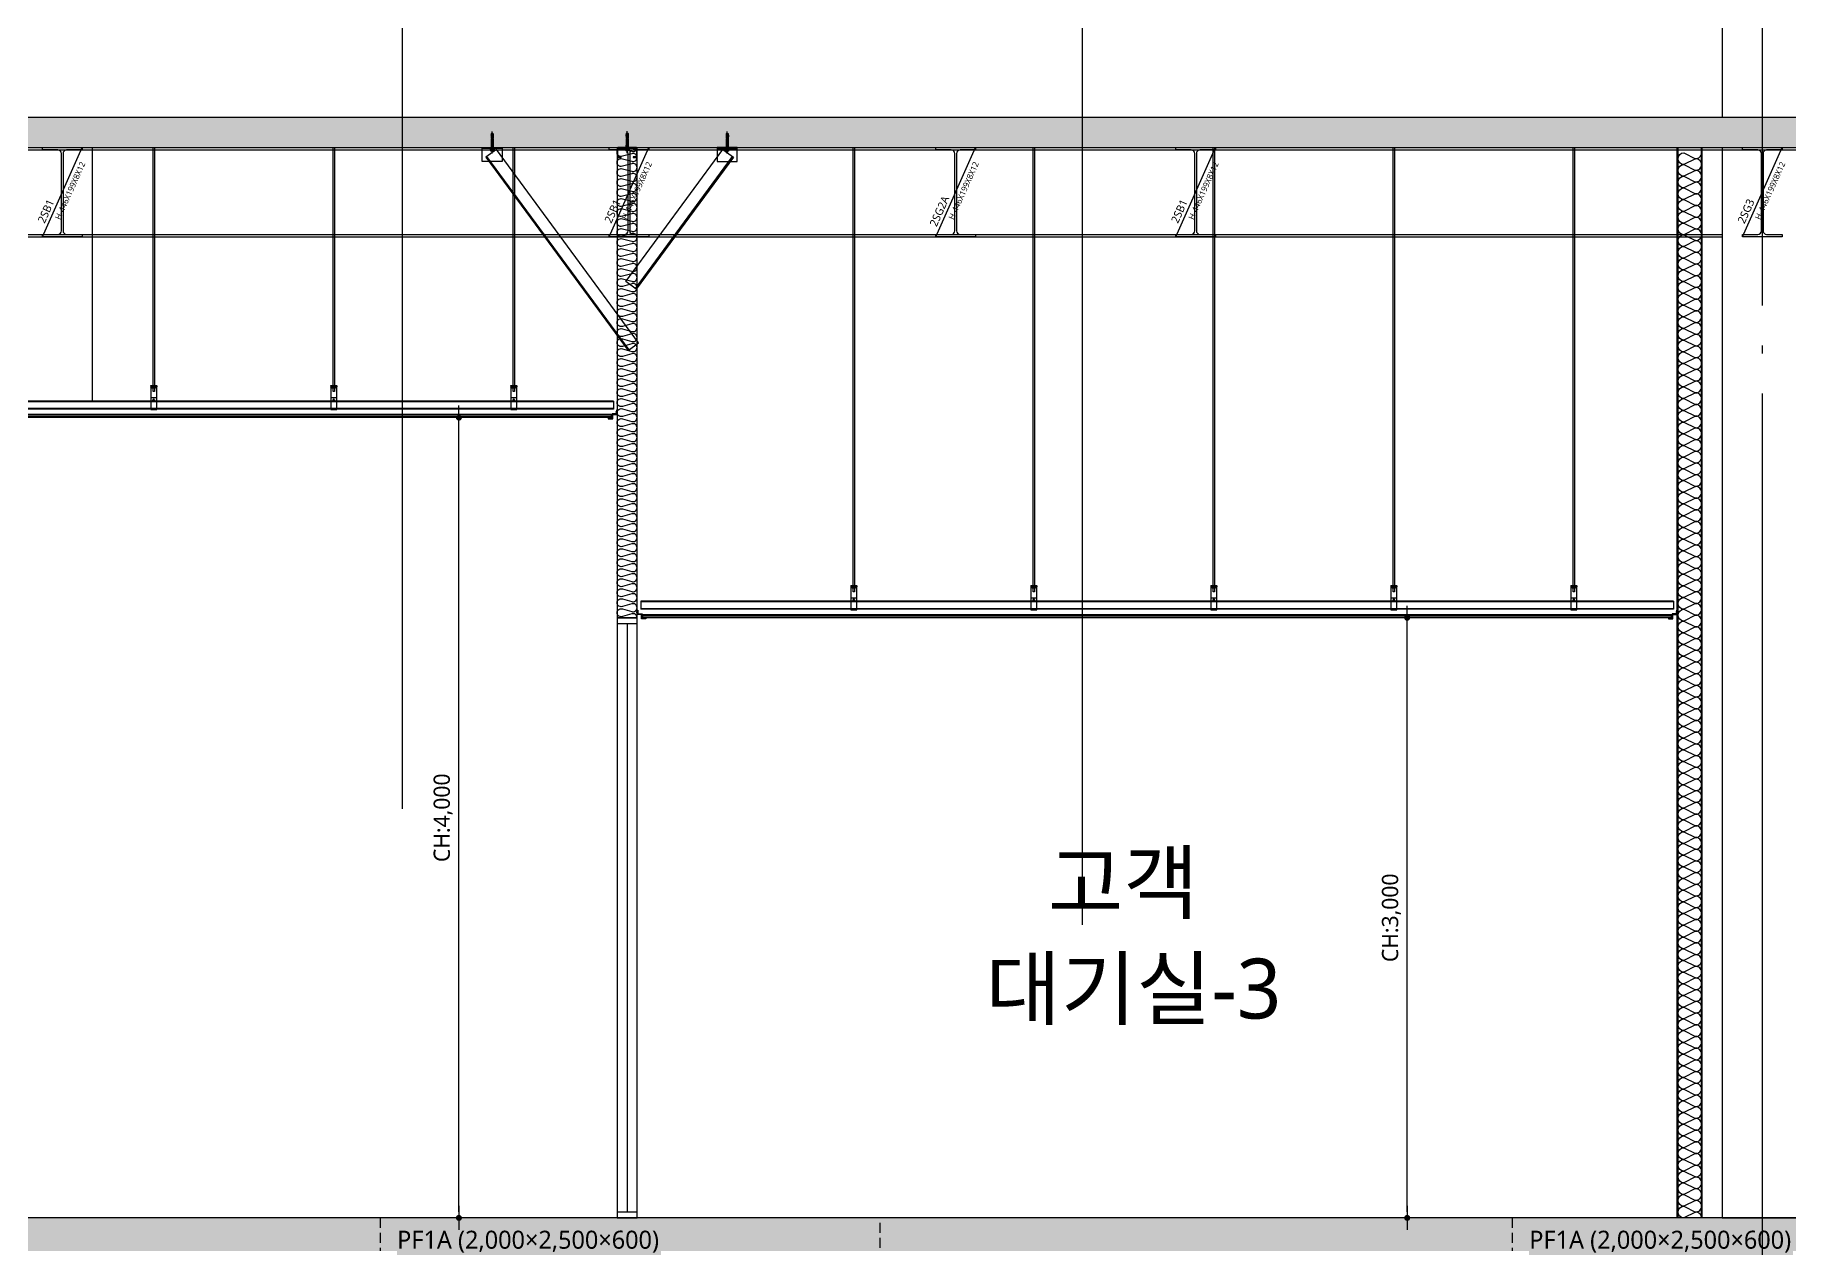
# Model space of a CAD drawing. Header units: millimetres. Extents: x 0 to 672800, y 0 to 118800.
# Drawn here: x 230815 to 239583, y 71865 to 77907 of the extents above; entities that cross this region are included whole.
import ezdxf
from ezdxf.enums import TextEntityAlignment as Align

# ---------------------------------------------------------------- set-up
doc = ezdxf.new("R2010")
doc.units = ezdxf.units.MM
doc.header["$LTSCALE"] = 200
doc.linetypes.add('CEN-GAUN', pattern=[32.2, 30, -1, 0.2, -1])
doc.linetypes.add('HIDDEN', pattern=[0.375, 0.25, -0.125])
doc.layers.get('DEFPOINTS').update_dxf_attribs({"color": 137})
for name, color, linetype in [('0-S-col', 4, 'Continuous'), ('09GIRDER', 2, 'Continuous'), ('0파일', 251, 'HIDDEN'), ('5기초', 5, 'HIDDEN'), ('5기초버림콘크리트', 251, 'HIDDEN'), ('A-CON', 2, 'Continuous'), ('A-DET', 5, 'Continuous'), ('A-FLOR-STUD', 9, 'Continuous'), ('A-MET', 4, 'Continuous'), ('A-wall-유리파티션', 5, 'Continuous'), ('A_ME_B&N', 6, 'Continuous'), ('A_WAL_AS', 4, 'Continuous'), ('CEILING', 6, 'Continuous'), ('CEN', 1, 'CEN-GAUN'), ('ELE-6', 6, 'Continuous'), ('ELE-STL', 252, 'Continuous'), ('HAT-254', 254, 'Continuous'), ('HAT-INS', 252, 'Continuous'), ('Insul', 252, 'Continuous'), ('S-253', 252, 'Continuous'), ('WALL-GLASS', 4, 'Continuous')]:
    doc.layers.add(name, color=color, linetype=linetype)
doc.layers.add('check', color=61, linetype='Continuous', plot=False)
doc.layers.add('TXT-1', color=137, linetype='Continuous', plot=False)
doc.styles.add('$0$스타일1', font='malgun.ttf')
doc.styles.add('스타일1', font='malgun.ttf')
doc.dimstyles.new('CJA', dxfattribs={"dimscale": 300, "dimtxt": 2.7, "dimasz": 1, "dimexe": 2, "dimexo": 3, "dimgap": 1, "dimtad": 1, "dimdec": 0, "dimzin": 1, "dimdsep": 46, "dimlunit": 6, "dimtxsty": '$0$스타일1', "dimblk": 'CJDOT', "dimcen": 0.09, "dimdle": 1, "dimclrd": 256, "dimclre": 256, "dimclrt": 3, "dimadec": 0, "dimazin": 0, "dimtfac": 1, "dimtdec": 0, "dimtix": 1, "dimtmove": 2, "dimatfit": 3, "dimldrblk": 'CJDOT', "dimfxl": 1, "dimtolj": 1, "dimtzin": 1, "dimarcsym": 0})

# ---------------------------------------------------------------- blocks, each defined once
blk = doc.blocks.new('*U323')
at = {"layer": 'HAT-INS'}
for points in [[(0, 0, 0.414214), (0.25, 0.25), (0, 0.75, -1), (0.5, 0.75), (0.25, 0.25, 0.414214), (0.5, 0)], [(0.5, 0, 0.414214), (0.75, 0.25), (0.5, 0.75, -1), (1, 0.75), (0.75, 0.25, 0.414214), (1, 0)], [(1, 0, 0.414214), (1.25, 0.25), (1, 0.75, -1), (1.5, 0.75), (1.25, 0.25, 0.414214), (1.5, 0)], [(1.5, 0, 0.414214), (1.75, 0.25), (1.5, 0.75, -1), (2, 0.75), (1.75, 0.25, 0.414214), (2, 0)], [(2, 0, 0.414214), (2.25, 0.25), (2, 0.75, -1), (2.5, 0.75), (2.25, 0.25, 0.414214), (2.5, 0)], [(2.5, 0, 0.414214), (2.75, 0.25), (2.5, 0.75, -1), (3, 0.75), (2.75, 0.25, 0.414214), (3, 0)], [(3, 0, 0.414214), (3.25, 0.25), (3, 0.75, -1), (3.5, 0.75), (3.25, 0.25, 0.414214), (3.5, 0)], [(3.5, 0, 0.414214), (3.75, 0.25), (3.5, 0.75, -1), (4, 0.75), (3.75, 0.25, 0.414214), (4, 0)], [(4, 0, 0.414214), (4.25, 0.25), (4, 0.75, -1), (4.5, 0.75), (4.25, 0.25, 0.414214), (4.5, 0)], [(4.5, 0, 0.414214), (4.75, 0.25), (4.5, 0.75, -1), (5, 0.75), (4.75, 0.25, 0.414214), (5, 0)], [(5, 0, 0.414214), (5.25, 0.25), (5, 0.75, -1), (5.5, 0.75), (5.25, 0.25, 0.414214), (5.5, 0)], [(5.5, 0, 0.414214), (5.75, 0.25), (5.5, 0.75, -1), (6, 0.75), (5.75, 0.25, 0.414214), (6, 0)], [(6, 0, 0.414214), (6.25, 0.25), (6, 0.75, -1), (6.5, 0.75), (6.25, 0.25, 0.414214), (6.5, 0)], [(6.5, 0, 0.414214), (6.75, 0.25), (6.5, 0.75, -1), (7, 0.75), (6.75, 0.25, 0.414214), (7, 0)], [(7, 0, 0.414214), (7.25, 0.25), (7, 0.75, -1), (7.5, 0.75), (7.25, 0.25, 0.414214), (7.5, 0)], [(7.5, 0, 0.414214), (7.75, 0.25), (7.5, 0.75, -1), (8, 0.75), (7.75, 0.25, 0.414214), (8, 0)], [(8, 0, 0.414214), (8.25, 0.25), (8, 0.75, -1), (8.5, 0.75), (8.25, 0.25, 0.414214), (8.5, 0)], [(8.5, 0, 0.414214), (8.75, 0.25), (8.5, 0.75, -1), (9, 0.75), (8.75, 0.25, 0.414214), (9, 0)], [(9, 0, 0.414214), (9.25, 0.25), (9, 0.75, -1), (9.5, 0.75), (9.25, 0.25, 0.414214), (9.5, 0)], [(9.5, 0, 0.414214), (9.75, 0.25), (9.5, 0.75, -1), (10, 0.75), (9.75, 0.25, 0.414214), (10, 0)], [(10, 0, 0.414214), (10.25, 0.25), (10, 0.75, -1), (10.5, 0.75), (10.25, 0.25, 0.414214), (10.5, 0)], [(10.5, 0, 0.414214), (10.75, 0.25), (10.5, 0.75, -1), (11, 0.75), (10.75, 0.25, 0.414214), (11, 0)], [(11, 0, 0.414214), (11.25, 0.25), (11, 0.75, -1), (11.5, 0.75), (11.25, 0.25, 0.414214), (11.5, 0)], [(11.5, 0, 0.414214), (11.75, 0.25), (11.5, 0.75, -1), (12, 0.75), (11.75, 0.25, 0.414214), (12, 0)], [(12, 0, 0.414214), (12.25, 0.25), (12, 0.75, -1), (12.5, 0.75), (12.25, 0.25, 0.414214), (12.5, 0)], [(12.5, 0, 0.414214), (12.75, 0.25), (12.5, 0.75, -1), (13, 0.75), (12.75, 0.25, 0.414214), (13, 0)], [(13, 0, 0.414214), (13.25, 0.25), (13, 0.75, -1), (13.5, 0.75), (13.25, 0.25, 0.414214), (13.5, 0)], [(13.5, 0, 0.414214), (13.75, 0.25), (13.5, 0.75, -1), (14, 0.75), (13.75, 0.25, 0.414214), (14, 0)], [(14, 0, 0.414214), (14.25, 0.25), (14, 0.75, -1), (14.5, 0.75), (14.25, 0.25, 0.414214), (14.5, 0)], [(14.5, 0, 0.414214), (14.75, 0.25), (14.5, 0.75, -1), (15, 0.75), (14.75, 0.25, 0.414214), (15, 0)], [(15, 0, 0.414214), (15.25, 0.25), (15, 0.75, -1), (15.5, 0.75), (15.25, 0.25, 0.414214), (15.5, 0)], [(15.5, 0, 0.414214), (15.75, 0.25), (15.5, 0.75, -1), (16, 0.75), (15.75, 0.25, 0.414214), (16, 0)], [(16, 0, 0.414214), (16.25, 0.25), (16, 0.75, -1), (16.5, 0.75), (16.25, 0.25, 0.414214), (16.5, 0)], [(16.5, 0, 0.414214), (16.75, 0.25), (16.5, 0.75, -1), (17, 0.75), (16.75, 0.25, 0.414214), (17, 0)], [(17, 0, 0.414214), (17.25, 0.25), (17, 0.75, -1), (17.5, 0.75), (17.25, 0.25, 0.414214), (17.5, 0)], [(17.5, 0, 0.414214), (17.75, 0.25), (17.5, 0.75, -1), (18, 0.75), (17.75, 0.25, 0.414214), (18, 0)], [(18, 0, 0.414214), (18.25, 0.25), (18, 0.75, -1), (18.5, 0.75), (18.25, 0.25, 0.414214), (18.5, 0)], [(18.5, 0, 0.414214), (18.75, 0.25), (18.5, 0.75, -1), (19, 0.75), (18.75, 0.25, 0.414214), (19, 0)], [(19, 0, 0.414214), (19.25, 0.25), (19, 0.75, -1), (19.5, 0.75), (19.25, 0.25, 0.414214), (19.5, 0)], [(19.5, 0, 0.414214), (19.75, 0.25), (19.5, 0.75, -1), (20, 0.75), (19.75, 0.25, 0.414214), (20, 0)], [(20, 0, 0.414214), (20.25, 0.25), (20, 0.75, -1), (20.5, 0.75), (20.25, 0.25, 0.414214), (20.5, 0)], [(20.5, 0, 0.414214), (20.75, 0.25), (20.5, 0.75, -1), (21, 0.75), (20.75, 0.25, 0.414214), (21, 0)], [(21, 0, 0.414214), (21.25, 0.25), (21, 0.75, -1), (21.5, 0.75), (21.25, 0.25, 0.414214), (21.5, 0)], [(21.5, 0, 0.414214), (21.75, 0.25), (21.5, 0.75, -1), (22, 0.75), (21.75, 0.25, 0.414214), (22, 0)], [(22, 0, 0.414214), (22.25, 0.25), (22, 0.75, -1), (22.5, 0.75), (22.25, 0.25, 0.414214), (22.5, 0)], [(22.5, 0, 0.414214), (22.75, 0.25), (22.5, 0.75, -1), (23, 0.75), (22.75, 0.25, 0.414214), (23, 0)], [(23, 0, 0.414214), (23.25, 0.25), (23, 0.75, -1), (23.5, 0.75), (23.25, 0.25, 0.414214), (23.5, 0)], [(23.5, 0, 0.414214), (23.75, 0.25), (23.5, 0.75, -1), (24, 0.75), (23.75, 0.25, 0.414214), (24, 0)], [(24, 0, 0.414214), (24.25, 0.25), (24, 0.75, -1), (24.5, 0.75), (24.25, 0.25, 0.414214), (24.5, 0)], [(24.5, 0, 0.414214), (24.75, 0.25), (24.5, 0.75, -1), (25, 0.75), (24.75, 0.25, 0.414214), (25, 0)], [(25, 0, 0.414214), (25.25, 0.25), (25, 0.75, -1), (25.5, 0.75), (25.25, 0.25, 0.414214), (25.5, 0)], [(25.5, 0, 0.414214), (25.75, 0.25), (25.5, 0.75, -1), (26, 0.75), (25.75, 0.25, 0.414214), (26, 0)], [(26, 0, 0.414214), (26.25, 0.25), (26, 0.75, -1), (26.5, 0.75), (26.25, 0.25, 0.414214), (26.5, 0)], [(26.5, 0, 0.414214), (26.75, 0.25), (26.5, 0.75, -1), (27, 0.75), (26.75, 0.25, 0.414214), (27, 0)], [(27, 0, 0.414214), (27.25, 0.25), (27, 0.75, -1), (27.5, 0.75), (27.25, 0.25, 0.414214), (27.5, 0)], [(27.5, 0, 0.414214), (27.75, 0.25), (27.5, 0.75, -1), (28, 0.75), (27.75, 0.25, 0.414214), (28, 0)], [(28, 0, 0.414214), (28.25, 0.25), (28, 0.75, -1), (28.5, 0.75), (28.25, 0.25, 0.414214), (28.5, 0)], [(28.5, 0, 0.414214), (28.75, 0.25), (28.5, 0.75, -1), (29, 0.75), (28.75, 0.25, 0.414214), (29, 0)], [(29, 0, 0.414214), (29.25, 0.25), (29, 0.75, -1), (29.5, 0.75), (29.25, 0.25, 0.414214), (29.5, 0)], [(29.5, 0, 0.414214), (29.75, 0.25), (29.5, 0.75, -1), (30, 0.75), (29.75, 0.25, 0.414214), (30, 0)], [(30, 0, 0.414214), (30.25, 0.25), (30, 0.75, -1), (30.5, 0.75), (30.25, 0.25, 0.414214), (30.5, 0)], [(30.5, 0, 0.414214), (30.75, 0.25), (30.5, 0.75, -1), (31, 0.75), (30.75, 0.25, 0.414214), (31, 0)], [(31, 0, 0.414214), (31.25, 0.25), (31, 0.75, -1), (31.5, 0.75), (31.25, 0.25, 0.414214), (31.5, 0)], [(31.5, 0, 0.414214), (31.75, 0.25), (31.5, 0.75, -1), (32, 0.75), (31.75, 0.25, 0.414214), (32, 0)], [(32, 0, 0.414214), (32.25, 0.25), (32, 0.75, -1), (32.5, 0.75), (32.25, 0.25, 0.414214), (32.5, 0)], [(32.5, 0, 0.414214), (32.75, 0.25), (32.5, 0.75, -1), (33, 0.75), (32.75, 0.25, 0.414214), (33, 0)], [(33, 0, 0.414214), (33.25, 0.25), (33, 0.75, -1), (33.5, 0.75), (33.25, 0.25, 0.414214), (33.5, 0)], [(33.5, 0, 0.414214), (33.75, 0.25), (33.5, 0.75, -1), (34, 0.75), (33.75, 0.25, 0.414214), (34, 0)], [(34, 0, 0.414214), (34.25, 0.25), (34, 0.75, -1), (34.5, 0.75), (34.25, 0.25, 0.414214), (34.5, 0)], [(34.5, 0, 0.414214), (34.75, 0.25), (34.5, 0.75, -1), (35, 0.75), (34.75, 0.25, 0.414214), (35, 0)], [(35, 0, 0.414214), (35.25, 0.25), (35, 0.75, -1), (35.5, 0.75), (35.25, 0.25, 0.414214), (35.5, 0)], [(35.5, 0, 0.414214), (35.75, 0.25), (35.5, 0.75, -1), (36, 0.75), (35.75, 0.25, 0.414214), (36, 0)], [(36, 0, 0.414214), (36.25, 0.25), (36, 0.75, -1), (36.5, 0.75), (36.25, 0.25, 0.414214), (36.5, 0)], [(36.5, 0, 0.414214), (36.75, 0.25), (36.5, 0.75, -1), (37, 0.75), (36.75, 0.25, 0.414214), (37, 0)], [(37, 0, 0.414214), (37.25, 0.25), (37, 0.75, -1), (37.5, 0.75), (37.25, 0.25, 0.414214), (37.5, 0)], [(37.5, 0, 0.414214), (37.75, 0.25), (37.5, 0.75, -1), (38, 0.75), (37.75, 0.25, 0.414214), (38, 0)], [(38, 0, 0.414214), (38.25, 0.25), (38, 0.75, -1), (38.5, 0.75), (38.25, 0.25, 0.414214), (38.5, 0)], [(38.5, 0, 0.414214), (38.75, 0.25), (38.5, 0.75, -1), (39, 0.75), (38.75, 0.25, 0.414214), (39, 0)], [(39, 0, 0.414214), (39.25, 0.25), (39, 0.75, -1), (39.5, 0.75), (39.25, 0.25, 0.414214), (39.5, 0)], [(39.5, 0, 0.414214), (39.75, 0.25), (39.5, 0.75, -1), (40, 0.75), (39.75, 0.25, 0.414214), (40, 0)], [(40, 0, 0.414214), (40.25, 0.25), (40, 0.75, -1), (40.5, 0.75), (40.25, 0.25, 0.414214), (40.5, 0)], [(40.5, 0, 0.414214), (40.75, 0.25), (40.5, 0.75, -1), (41, 0.75), (40.75, 0.25, 0.414214), (41, 0)], [(41, 0, 0.414214), (41.25, 0.25), (41, 0.75, -1), (41.5, 0.75), (41.25, 0.25, 0.414214), (41.5, 0)], [(41.5, 0, 0.414214), (41.75, 0.25), (41.5, 0.75, -1), (42, 0.75), (41.75, 0.25, 0.414214), (42, 0)], [(42, 0, 0.414214), (42.25, 0.25), (42, 0.75, -1), (42.5, 0.75), (42.25, 0.25, 0.414214), (42.5, 0)], [(42.5, 0, 0.414214), (42.75, 0.25), (42.5, 0.75, -1), (43, 0.75), (42.75, 0.25, 0.414214), (43, 0)], [(43, 0, 0.414214), (43.25, 0.25), (43, 0.75, -1), (43.5, 0.75), (43.25, 0.25, 0.414214), (43.5, 0)], [(43.5, 0, 0.414214), (43.75, 0.25), (43.5, 0.75, -1), (44, 0.75), (43.75, 0.25, 0.414214), (44, 0)], [(44, 0, 0.414214), (44.25, 0.25), (44, 0.75, -1), (44.5, 0.75), (44.25, 0.25, 0.414214), (44.5, 0)], [(44.5, 0, 0.414214), (44.75, 0.25), (44.5, 0.75, -1), (45, 0.75), (44.75, 0.25, 0.414214), (45, 0)], [(45, 0, 0.414214), (45.25, 0.25), (45, 0.75, -1), (45.5, 0.75), (45.25, 0.25, 0.414214), (45.5, 0)]]:
    blk.add_lwpolyline(points, format="xyb", dxfattribs=at)
blk = doc.blocks.new('*U249')
at = {"color": 1}
for p, q in [((303.7, 11), (315.5, 11)), ((336.1, -1), (10280.1, -1)), ((336.1, -16), (336.1, -1)), ((336.1, -8), (10280.1, -8)), ((336.1, -16), (10280.1, -16))]:
    blk.add_line(p, q, dxfattribs=at)
at = {"color": 8}
for p, q in [((326.1, 66), (326.1, 26)), ((326.1, 66), (10290.1, 66)), ((326.1, 63), (10290.1, 63)), ((326.1, 29), (10290.1, 29)), ((326.1, 26), (10290.1, 26)), ((839.9, 84), (809.9, 84)), ((831.8, 72), (818, 72)), ((824.9, 78.2), (824.9, 65.8)), ((1739.9, 84), (1709.9, 84)), ((1731.8, 72), (1718, 72)), ((1724.9, 78.2), (1724.9, 65.8)), ((2639.9, 84), (2609.9, 84)), ((2631.8, 72), (2618, 72)), ((2624.9, 78.2), (2624.9, 65.8))]:
    blk.add_line(p, q, dxfattribs=at)
for points in [[(821.5, 1334), (821.5, 113.9), (828.2, 113.9), (828.2, 1334)], [(1721.5, 1334), (1721.5, 113.9), (1728.2, 113.9), (1728.2, 1334)], [(2621.5, 1334), (2621.5, 113.9), (2628.2, 113.9), (2628.2, 1334)], [(839.9, 143), (838.6, 145), (811.2, 145), (809.9, 143), (809.9, 138), (811.2, 136), (838.6, 136), (839.9, 138), (809.9, 138)], [(816.1, 136), (816.1, 131), (833.7, 131), (833.7, 136)], [(1739.9, 143), (1738.6, 145), (1711.2, 145), (1709.9, 143), (1709.9, 138), (1711.2, 136), (1738.6, 136), (1739.9, 138), (1709.9, 138)], [(1716.1, 136), (1716.1, 131), (1733.7, 131), (1733.7, 136)], [(2639.9, 143), (2638.6, 145), (2611.2, 145), (2609.9, 143), (2609.9, 138), (2611.2, 136), (2638.6, 136), (2639.9, 138), (2609.9, 138)], [(2616.1, 136), (2616.1, 131), (2633.7, 131), (2633.7, 136)]]:
    blk.add_lwpolyline(points, dxfattribs=at)
for points in [[(809.9, 143), (839.9, 143), (839.9, 24), (809.9, 24)], [(1709.9, 143), (1739.9, 143), (1739.9, 24), (1709.9, 24)], [(2609.9, 143), (2639.9, 143), (2639.9, 24), (2609.9, 24)]]:
    blk.add_lwpolyline(points, close=True, dxfattribs=at)
at = {"color": 6}
blk.add_lwpolyline([(333.1, -19), (352.1, -19), (352.1, -22), (330.1, -22), (330.1, 0), (308.1, 0), (308.1, 22), (311.1, 22), (311.1, 3), (333.1, 3)], close=True, dxfattribs=at)
at = {"color": 8}
for centre, radius in [((824.9, 72), 4.25), ((824.9, 72), 3.25), ((1724.9, 72), 4.25), ((1724.9, 72), 3.25), ((2624.9, 72), 4.25), ((2624.9, 72), 3.25)]:
    blk.add_circle(centre, radius, dxfattribs=at)
blk = doc.blocks.new('CJDOT')
blk.add_line((-2, 0), (2, 0))
at = {"const_width": 0.5}
blk.add_lwpolyline([(-0.25, 0, 1), (0.25, 0, 1)], format="xyb", close=True, dxfattribs=at)
blk = doc.blocks.new('*D236')
at = {"layer": 'check', "lineweight": -2, "transparency": 16777216}
for p, q in [((238092.2, 74994.9), (237615, 74994.9)), ((237675, 72024.9), (237675, 74964.9)), ((238084.7, 71994.9), (237615, 71994.9))]:
    blk.add_line(p, q, dxfattribs=at)
at = {"layer": 'DEFPOINTS', "color": 0, "transparency": 16777216}
for p in [(237675, 74994.9), (238182.2, 74994.9), (238174.7, 71994.9)]:
    blk.add_point(p, dxfattribs=at)
at = {"layer": 'check', "lineweight": -2, "transparency": 16777216, "xscale": 30, "yscale": 30, "zscale": 30}
for p, rotation in [((237675, 74994.9), 90), ((237675, 71994.9), 270)]:
    blk.add_blockref('CJDOT', p, dxfattribs=dict(at, rotation=rotation))
at = {"layer": 'check', "transparency": 16777216, "insert": (237596.4, 73494.9), "char_height": 81, "attachment_point": 5, "rotation": 90, "style": '$0$스타일1'}
blk.add_mtext('\\A1;CH:3,000', dxfattribs=at)
blk = doc.blocks.new('*U342')
at = {"layer": 'A-wall-유리파티션'}
for p, q in [((107599.9, 48802.7), (107499.9, 48802.7)), ((107499.9, 45862.7), (107599.9, 45862.7))]:
    blk.add_line(p, q, dxfattribs=at)
blk.add_lwpolyline([(107599.9, 48832.7), (107499.9, 48832.7), (107499.9, 45832.7), (107599.9, 45832.7), (107599.9, 48832.7)], dxfattribs=at)
at = {"layer": 'WALL-GLASS'}
blk.add_line((107549.9, 45862.7), (107549.9, 48802.7), dxfattribs=at)
blk = doc.blocks.new('*U336')
at = {"color": 1}
for p, q in [((303.7, 11), (315.5, 11)), ((5512.5, 11), (5500.7, 11)), ((336.1, -1), (5480.1, -1)), ((336.1, -16), (336.1, -1)), ((336.1, -8), (5480.1, -8)), ((336.1, -16), (5480.1, -16)), ((5480.1, -16), (5480.1, -1))]:
    blk.add_line(p, q, dxfattribs=at)
at = {"color": 8}
for p, q in [((326.1, 66), (326.1, 26)), ((326.1, 66), (5490.1, 66)), ((326.1, 63), (5490.1, 63)), ((326.1, 29), (5490.1, 29)), ((326.1, 26), (5490.1, 26)), ((839.9, 84), (809.9, 84)), ((831.8, 72), (818, 72)), ((824.9, 78.2), (824.9, 65.8)), ((1739.9, 84), (1709.9, 84)), ((1731.8, 72), (1718, 72)), ((1724.9, 78.2), (1724.9, 65.8)), ((2639.9, 84), (2609.9, 84)), ((2631.8, 72), (2618, 72)), ((2624.9, 78.2), (2624.9, 65.8)), ((3539.9, 84), (3509.9, 84)), ((3531.8, 72), (3518, 72)), ((3524.9, 78.2), (3524.9, 65.8)), ((4439.9, 84), (4409.9, 84)), ((4431.8, 72), (4418, 72)), ((4424.9, 78.2), (4424.9, 65.8)), ((5490.1, 66), (5490.1, 26))]:
    blk.add_line(p, q, dxfattribs=at)
for points in [[(821.5, 2334), (821.5, 113.9), (828.2, 113.9), (828.2, 2334)], [(1721.5, 2334), (1721.5, 113.9), (1728.2, 113.9), (1728.2, 2334)], [(2621.5, 2334), (2621.5, 113.9), (2628.2, 113.9), (2628.2, 2334)], [(3521.5, 2334), (3521.5, 113.9), (3528.2, 113.9), (3528.2, 2334)], [(4421.5, 2334), (4421.5, 113.9), (4428.2, 113.9), (4428.2, 2334)], [(839.9, 143), (838.6, 145), (811.2, 145), (809.9, 143), (809.9, 138), (811.2, 136), (838.6, 136), (839.9, 138), (809.9, 138)], [(816.1, 136), (816.1, 131), (833.7, 131), (833.7, 136)], [(1739.9, 143), (1738.6, 145), (1711.2, 145), (1709.9, 143), (1709.9, 138), (1711.2, 136), (1738.6, 136), (1739.9, 138), (1709.9, 138)], [(1716.1, 136), (1716.1, 131), (1733.7, 131), (1733.7, 136)], [(2639.9, 143), (2638.6, 145), (2611.2, 145), (2609.9, 143), (2609.9, 138), (2611.2, 136), (2638.6, 136), (2639.9, 138), (2609.9, 138)], [(2616.1, 136), (2616.1, 131), (2633.7, 131), (2633.7, 136)], [(3539.9, 143), (3538.6, 145), (3511.2, 145), (3509.9, 143), (3509.9, 138), (3511.2, 136), (3538.6, 136), (3539.9, 138), (3509.9, 138)], [(3516.1, 136), (3516.1, 131), (3533.7, 131), (3533.7, 136)], [(4439.9, 143), (4438.6, 145), (4411.2, 145), (4409.9, 143), (4409.9, 138), (4411.2, 136), (4438.6, 136), (4439.9, 138), (4409.9, 138)], [(4416.1, 136), (4416.1, 131), (4433.7, 131), (4433.7, 136)]]:
    blk.add_lwpolyline(points, dxfattribs=at)
for points in [[(809.9, 143), (839.9, 143), (839.9, 24), (809.9, 24)], [(1709.9, 143), (1739.9, 143), (1739.9, 24), (1709.9, 24)], [(2609.9, 143), (2639.9, 143), (2639.9, 24), (2609.9, 24)], [(3509.9, 143), (3539.9, 143), (3539.9, 24), (3509.9, 24)], [(4409.9, 143), (4439.9, 143), (4439.9, 24), (4409.9, 24)]]:
    blk.add_lwpolyline(points, close=True, dxfattribs=at)
at = {"color": 6}
for points in [[(333.1, -19), (352.1, -19), (352.1, -22), (330.1, -22), (330.1, 0), (308.1, 0), (308.1, 22), (311.1, 22), (311.1, 3), (333.1, 3)], [(5483.1, -19), (5464.1, -19), (5464.1, -22), (5486.1, -22), (5486.1, 0), (5508.1, 0), (5508.1, 22), (5505.1, 22), (5505.1, 3), (5483.1, 3)]]:
    blk.add_lwpolyline(points, close=True, dxfattribs=at)
at = {"color": 8}
for centre, radius in [((824.9, 72), 4.25), ((824.9, 72), 3.25), ((1724.9, 72), 4.25), ((1724.9, 72), 3.25), ((2624.9, 72), 4.25), ((2624.9, 72), 3.25), ((3524.9, 72), 4.25), ((3524.9, 72), 3.25), ((4424.9, 72), 4.25), ((4424.9, 72), 3.25)]:
    blk.add_circle(centre, radius, dxfattribs=at)
blk = doc.blocks.new('*D337')
at = {"layer": 'check', "lineweight": -2, "transparency": 16777216}
for p, q in [((232978.8, 75994.9), (232874.1, 75994.9)), ((232934.1, 72024.9), (232934.1, 75964.9)), ((232968.8, 71994.9), (232874.1, 71994.9))]:
    blk.add_line(p, q, dxfattribs=at)
at = {"layer": 'DEFPOINTS', "color": 0, "transparency": 16777216}
for p in [(232934.1, 75994.9), (233068.8, 75994.9), (233058.8, 71994.9)]:
    blk.add_point(p, dxfattribs=at)
at = {"layer": 'check', "lineweight": -2, "transparency": 16777216, "xscale": 30, "yscale": 30, "zscale": 30}
for p, rotation in [((232934.1, 75994.9), 90), ((232934.1, 71994.9), 270)]:
    blk.add_blockref('CJDOT', p, dxfattribs=dict(at, rotation=rotation))
at = {"layer": 'check', "transparency": 16777216, "insert": (232855.5, 73994.9), "char_height": 81, "attachment_point": 5, "rotation": 90, "style": '$0$스타일1'}
blk.add_mtext('\\A1;CH:4,000', dxfattribs=at)
blk = doc.blocks.new('M10 ANCHOR')
at = {"layer": 'A_ME_B&N', "color": 8}
for p, q in [((-2.1, 22.6), (107.2, 22.6)), ((7.1, 25.8), (7.6, 26.3)), ((7.1, 25.8), (7.1, 19.4)), ((7.6, 18.9), (7.1, 19.4)), ((7.6, 18.9), (7.6, 26.3)), ((7.6, 26.3), (9.7, 26.3)), ((7.6, 18.9), (9.7, 18.9)), ((11.1, 27.6), (9.7, 26.2)), ((9.7, 26.2), (9.7, 18.9)), ((11.1, 17.6), (9.7, 18.9)), ((10.2, 26.6), (12.1, 26.6)), ((10.2, 18.5), (12.1, 18.5)), ((11.1, 27.6), (11.1, 17.6)), ((12.1, 27.6), (11.1, 27.6)), ((12.1, 17.6), (11.1, 17.6)), ((12.1, 31.1), (12.9, 32.4)), ((12.1, 14.1), (12.1, 31.1)), ((12.1, 14.1), (12.9, 12.7)), ((19.4, 32.4), (12.9, 32.4)), ((19.4, 27.5), (12.9, 27.5)), ((19.4, 17.6), (12.9, 17.6)), ((19.4, 12.7), (12.9, 12.7)), ((20.1, 31.1), (19.4, 32.4)), ((20.1, 14.1), (19.4, 12.7)), ((20.1, 12.1), (20.1, 33.1)), ((22.1, 33.1), (20.1, 33.1)), ((22.1, 12.1), (20.1, 12.1)), ((22.1, 12.1), (22.1, 33.1)), ((70.9, 27.6), (22.1, 27.6)), ((22.1, 26.6), (37.1, 26.6)), ((22.1, 18.5), (37.1, 18.5)), ((70.9, 17.6), (22.1, 17.6)), ((37.1, 27.6), (37.1, 17.6)), ((39.1, 27.6), (39.1, 17.6)), ((39.1, 17.6), (39.1, 17.6)), ((70.9, 27.6), (70.9, 17.6)), ((70.9, 18.6), (70.9, 26.5)), ((73.7, 26.2), (71.3, 26.2)), ((73.7, 19), (71.3, 19)), ((85.8, 28.2), (73.7, 27.5)), ((73.7, 21.3), (73.7, 27.5)), ((75.4, 21.4), (73.7, 21.3)), ((75.4, 20.1), (73.7, 20.2)), ((73.7, 20.2), (73.7, 17.5)), ((82.7, 17.1), (73.7, 17.5)), ((85.3, 25.8), (82.6, 25.7)), ((82.8, 17), (82.9, 16.7)), ((86.7, 19.6), (82.9, 19.8)), ((84.8, 16.9), (82.9, 16.7)), ((86.9, 21.9), (83.1, 21.7)), ((83.9, 18), (83.8, 16.3)), ((84, 24.3), (83.9, 27)), ((87.8, 16.9), (84.9, 17)), ((87.9, 17.6), (87.8, 16.9)), ((87.8, 16.9), (87.9, 16.3)), ((87.9, 17.6), (87.9, 16.3)), ((88.8, 16.8), (87.9, 16.3)), ((88.1, 23.7), (88, 27)), ((90.9, 16.7), (88.8, 16.8)), ((90.1, 27.4), (91.2, 27.6)), ((90.9, 17.6), (91.2, 17.6)), ((91, 17.5), (90.9, 16.7)), ((91.2, 27.6), (91.2, 17.6)), ((95.6, 27.6), (91.2, 27.6)), ((95.6, 17.6), (91.2, 17.6)), ((95.6, 17.6), (95.6, 27.6)), ((97.1, 26.1), (95.6, 27.6)), ((95.6, 17.6), (97.1, 19.1)), ((97.1, 19.1), (97.1, 26.1))]:
    blk.add_line(p, q, dxfattribs=at)
blk.add_lwpolyline([(83, 25.7), (83.8, 24.9), (84.7, 25.3), (84.8, 26), (84.2, 26.5), (83.4, 26.4)], close=True, dxfattribs=at)
for points in [[(91, 17.5), (90.2, 18.4), (89, 18.9), (87.8, 19.3), (86.7, 19.6)], [(91.1, 25.2), (90.8, 23.8), (90, 22.9), (88.6, 22.4), (87.7, 22.1), (86.9, 21.9)], [(88.9, 27.9), (89.8, 27.6), (90.5, 27), (91, 26.1), (91.1, 25.2)]]:
    blk.add_lwpolyline(points, dxfattribs=at)
for centre, radius, start, end in [((16.5, 29.9), 4.34, 145.56154, 214.43847), ((28.3, 22.6), 16.2, 162.38304, 197.61697), ((16.5, 15.2), 4.34, 145.56154, 214.43847), ((15.8, 29.9), 4.34, 325.56154, 34.43847), ((3.9, 22.6), 16.2, 342.38303, 17.61698), ((15.8, 15.2), 4.34, 325.56154, 34.43847), ((71.3, 26.5), 0.383, 180, 270), ((71.3, 18.6), 0.383, 90, 180), ((75.3, 20.8), 0.618, 278.59794, 81.40205), ((83.2, 20.7), 0.945, 96.12526, 252.14817), ((82.7, 17), 0.126, 7.35016, 87.35016), ((83.5, 10.8), 6.36, 78.49269, 96.20763), ((84.9, 16.9), 0.126, 87.35016, 154.09012), ((86.5, 15.7), 12.5, 78.70071, 92.99998), ((98.4, 25.9), 10.5, 173.79803, 192.20196), ((84.9, 13.6), 5.03, 40.26305, 53.35074), ((86.9, 25.3), 2.05, 308.03304, 57.96696)]:
    blk.add_arc(centre, radius, start, end, dxfattribs=at)
blk = doc.blocks.new('PANEL-TOP')
at = {"layer": 'A-DET', "color": 251}
for p, q in [((9.5, -1010.3), (-700.6, -44)), ((41.1, -704.9), (526.8, -44))]:
    blk.add_line(p, q, dxfattribs=at)
for points in [[(57, -975.4), (-653.1, -9), (-705.5, -47.5), (4.7, -1013.9), (57, -975.4)], [(-6.4, -670), (479.3, -9), (531.7, -47.5), (45.9, -708.5), (-6.4, -670)]]:
    blk.add_lwpolyline(points, dxfattribs=at)
at = {"layer": 'A-FLOR-STUD'}
for p, q in [((-624.8, -5), (-724.8, -5)), ((451, -5), (551, -5))]:
    blk.add_line(p, q, dxfattribs=at)
for points in [[(-624.8, -70), (-724.8, -70), (-724.8, 0), (-624.8, 0)], [(451, -70), (551, -70), (551, 0), (451, 0)]]:
    blk.add_lwpolyline(points, close=True, dxfattribs=at)
at = {"layer": 'A-MET'}
blk.add_lwpolyline([(46.8, -45, -0.414214), (45, -46.8), (30, -46.8), (30, -50), (45, -50, 0.414214), (50, -45), (50, -5, 0.414214), (45, 0), (-45, 0, 0.414214), (-50, -5), (-50, -45, 0.414214), (-45, -50), (-30, -50), (-30, -46.8), (-45, -46.8, -0.414214), (-46.8, -45), (-46.8, -5, -0.414214), (-45, -3.2), (45, -3.2, -0.414214), (46.8, -5)], format="xyb", close=True, dxfattribs=at)
at = {"layer": 'A_WAL_AS'}
blk.add_lwpolyline([(-50, 0), (-50, -2350), (50, -2350), (50, 0)], dxfattribs=at)
at = {"layer": 'Insul'}
blk.add_lwpolyline([(50, -2350, 0.524856), (22.9, -2331.3), (-22.9, -2343.7, -1.449198), (-22.9, -2306.3), (22.9, -2318.7, 0.524856), (50, -2300, 0.524856), (22.9, -2281.3), (-22.9, -2293.7, -1.449198), (-22.9, -2256.3), (22.9, -2268.7, 0.524856), (50, -2250, 0.524856), (22.9, -2231.3), (-22.9, -2243.7, -1.449198), (-22.9, -2206.3), (22.9, -2218.7, 0.524856), (50, -2200, 0.524856), (22.9, -2181.3), (-22.9, -2193.7, -1.449198), (-22.9, -2156.3), (22.9, -2168.7, 0.524856), (50, -2150, 0.524856), (22.9, -2131.3), (-22.9, -2143.7, -1.449198), (-22.9, -2106.3), (22.9, -2118.7, 0.524856), (50, -2100, 0.524856), (22.9, -2081.3), (-22.9, -2093.7, -1.449198), (-22.9, -2056.3), (22.9, -2068.7, 0.524856), (50, -2050, 0.524856), (22.9, -2031.3), (-22.9, -2043.7, -1.449198), (-22.9, -2006.3), (22.9, -2018.7, 0.524856), (50, -2000, 0.524856), (22.9, -1981.3), (-22.9, -1993.7, -1.449198), (-22.9, -1956.3), (22.9, -1968.7, 0.524856), (50, -1950, 0.524856), (22.9, -1931.3), (-22.9, -1943.7, -1.449198), (-22.9, -1906.3), (22.9, -1918.7, 0.524856), (50, -1900, 0.524856), (22.9, -1881.3), (-22.9, -1893.7, -1.449198), (-22.9, -1856.3), (22.9, -1868.7, 0.524856), (50, -1850, 0.524856), (22.9, -1831.3), (-22.9, -1843.7, -1.449198), (-22.9, -1806.3), (22.9, -1818.7, 0.524856), (50, -1800, 0.524856), (22.9, -1781.3), (-22.9, -1793.7, -1.449198), (-22.9, -1756.3), (22.9, -1768.7, 0.524856), (50, -1750, 0.524856), (22.9, -1731.3), (-22.9, -1743.7, -1.449198), (-22.9, -1706.3), (22.9, -1718.7, 0.524856), (50, -1700, 0.524856), (22.9, -1681.3), (-22.9, -1693.7, -1.449198), (-22.9, -1656.3), (22.9, -1668.7, 0.524856), (50, -1650, 0.524856), (22.9, -1631.3), (-22.9, -1643.7, -1.449198), (-22.9, -1606.3), (22.9, -1618.7, 0.524856), (50, -1600, 0.524856), (22.9, -1581.3), (-22.9, -1593.7, -1.449198), (-22.9, -1556.3), (22.9, -1568.7, 0.524856), (50, -1550, 0.524856), (22.9, -1531.3), (-22.9, -1543.7, -1.449198), (-22.9, -1506.3), (22.9, -1518.7, 0.524856), (50, -1500, 0.524856), (22.9, -1481.3), (-22.9, -1493.7, -1.449198), (-22.9, -1456.3), (22.9, -1468.7, 0.524856), (50, -1450, 0.524856), (22.9, -1431.3), (-22.9, -1443.7, -1.449198), (-22.9, -1406.3), (22.9, -1418.7, 0.524856), (50, -1400, 0.524856), (22.9, -1381.3), (-22.9, -1393.7, -1.449198), (-22.9, -1356.3), (22.9, -1368.7, 0.524856), (50, -1350, 0.524856), (22.9, -1331.3), (-22.9, -1343.7, -1.449198), (-22.9, -1306.3), (22.9, -1318.7, 0.524856), (50, -1300, 0.524856), (22.9, -1281.3), (-22.9, -1293.7, -1.449198), (-22.9, -1256.3), (22.9, -1268.7, 0.524856), (50, -1250, 0.524856), (22.9, -1231.3), (-22.9, -1243.7, -1.449198), (-22.9, -1206.3), (22.9, -1218.7, 0.524856), (50, -1200, 0.524856), (22.9, -1181.3), (-22.9, -1193.7, -1.449198), (-22.9, -1156.3), (22.9, -1168.7, 0.524856), (50, -1150, 0.524856), (22.9, -1131.3), (-22.9, -1143.7, -1.449198), (-22.9, -1106.3), (22.9, -1118.7, 0.524856), (50, -1100, 0.524856), (22.9, -1081.3), (-22.9, -1093.7, -1.449198), (-22.9, -1056.3), (22.9, -1068.7, 0.524856), (50, -1050, 0.524856), (22.9, -1031.3), (-22.9, -1043.7, -1.449198), (-22.9, -1006.3), (22.9, -1018.7, 0.524856), (50, -1000, 0.524856), (22.9, -981.3), (-22.9, -993.7, -1.449198), (-22.9, -956.3), (22.9, -968.7, 0.524856), (50, -950, 0.524856), (22.9, -931.3), (-22.9, -943.7, -1.449198), (-22.9, -906.3), (22.9, -918.7, 0.524856), (50, -900, 0.524856), (22.9, -881.3), (-22.9, -893.7, -1.449198), (-22.9, -856.3), (22.9, -868.7, 0.524856), (50, -850, 0.524856), (22.9, -831.3), (-22.9, -843.7, -1.449198), (-22.9, -806.3), (22.9, -818.7, 0.524856), (50, -800, 0.524856), (22.9, -781.3), (-22.9, -793.7, -1.449198), (-22.9, -756.3), (22.9, -768.7, 0.524856), (50, -750, 0.524856), (22.9, -731.3), (-22.9, -743.7, -1.449198), (-22.9, -706.3), (22.9, -718.7, 0.524856), (50, -700, 0.524856), (22.9, -681.3), (-22.9, -693.7, -1.449198), (-22.9, -656.3), (22.9, -668.7, 0.524856), (50, -650, 0.524856), (22.9, -631.3), (-22.9, -643.7, -1.449198), (-22.9, -606.3), (22.9, -618.7, 0.524856), (50, -600, 0.524856), (22.9, -581.3), (-22.9, -593.7, -1.449198), (-22.9, -556.3), (22.9, -568.7, 0.524856), (50, -550, 0.524856), (22.9, -531.3), (-22.9, -543.7, -1.449198), (-22.9, -506.3), (22.9, -518.7, 0.524856), (50, -500, 0.524856), (22.9, -481.3), (-22.9, -493.7, -1.449198), (-22.9, -456.3), (22.9, -468.7, 0.524856), (50, -450, 0.524856), (22.9, -431.3), (-22.9, -443.7, -1.449198), (-22.9, -406.3), (22.9, -418.7, 0.524856), (50, -400, 0.524856), (22.9, -381.3), (-22.9, -393.7, -1.449198), (-22.9, -356.3), (22.9, -368.7, 0.524856), (50, -350, 0.524856), (22.9, -331.3), (-22.9, -343.7, -1.449198), (-22.9, -306.3), (22.9, -318.7, 0.524856), (50, -300, 0.524856), (22.9, -281.3), (-22.9, -293.7, -1.449198), (-22.9, -256.3), (22.9, -268.7, 0.524856), (50, -250, 0.524856), (22.9, -231.3), (-22.9, -243.7, -1.449198), (-22.9, -206.3), (22.9, -218.7, 0.524856), (50, -200, 0.524856), (22.9, -181.3), (-22.9, -193.7, -1.449198), (-22.9, -156.3), (22.9, -168.7, 0.524856), (50, -150, 0.524856), (22.9, -131.3), (-22.9, -143.7, -1.449198), (-22.9, -106.3), (22.9, -118.7, 0.524856), (50, -100, 0.524856), (22.9, -81.3), (-22.9, -93.7, -1.449198), (-22.9, -56.3), (22.9, -68.7, 0.524856), (50, -50, 0.524856), (22.9, -31.3), (-22.9, -43.7, -1.449198), (-22.9, -6.3), (22.9, -18.7, 0.316435), (45.2, -13, 0.316435)], format="xyb", dxfattribs=at)
at = {"layer": 'A_ME_B&N', "extrusion": (0, 0, -1), "xscale": -1, "zscale": -1, "rotation": 270.0000013406914}
blk.add_blockref('M10 ANCHOR', (652.2, -27.1), dxfattribs=at)
at = {"layer": 'A_ME_B&N', "extrusion": (0, 0, -1), "zscale": -1}
for p, rotation in [((22.6, -25.3), 90), ((-478.4, -27.1), 89.99999865930859)]:
    blk.add_blockref('M10 ANCHOR', p, dxfattribs=dict(at, rotation=rotation))
blk = doc.blocks.new('SG-2SG3')
at = {"layer": '09GIRDER'}
blk.add_lwpolyline([(-99.5, -434), (-22, -434, 0.414214), (-4, -416), (-4, -30, 0.414214), (-22, -12), (-99.5, -12), (-99.5, 0), (99.5, 0), (99.5, -12), (22, -12, 0.414214), (4, -30), (4, -416, 0.414214), (22, -434), (99.5, -434), (99.5, -446), (-99.5, -446)], format="xyb", close=True, dxfattribs=at)
at = {"layer": 'DEFPOINTS'}
blk.add_line((-99.5, -446), (99.5, 0), dxfattribs=at)
at = {"layer": 'DEFPOINTS', "style": '스타일1'}
for s, height, p in [('H-446X199X8X12', 30, (39.8, -215.4)), ('2SG3', 40, (-81.4, -318, 0))]:
    blk.add_text(s, height=height, rotation=65.95413, dxfattribs=at).set_placement(p, align=Align.MIDDLE_CENTER)
blk = doc.blocks.new('SG-2SB1')
at = {"layer": '09GIRDER'}
blk.add_lwpolyline([(-99.5, -434), (-22, -434, 0.414214), (-4, -416), (-4, -30, 0.414214), (-22, -12), (-99.5, -12), (-99.5, 0), (99.5, 0), (99.5, -12), (22, -12, 0.414214), (4, -30), (4, -416, 0.414214), (22, -434), (99.5, -434), (99.5, -446), (-99.5, -446)], format="xyb", close=True, dxfattribs=at)
at = {"layer": 'DEFPOINTS'}
blk.add_line((-99.5, -446), (99.5, 0), dxfattribs=at)
at = {"layer": 'DEFPOINTS', "style": '스타일1'}
for s, height, p in [('H-446X199X8X12', 30, (39.8, -215.4)), ('2SB1', 40, (-81.4, -318, 0))]:
    blk.add_text(s, height=height, rotation=65.95413, dxfattribs=at).set_placement(p, align=Align.MIDDLE_CENTER)
blk = doc.blocks.new('pile(500)-section')
at = {"layer": '0파일'}
for p, q in [((-250, 0), (-250, -714.2)), ((-250, 0), (250, 0)), ((250, 0), (250, -739.4))]:
    blk.add_line(p, q, dxfattribs=at)
for points in [[(-250, -714.2, -0.201908), (0, -725.4, 0.417045), (250, -739.4)], [(-250, -714.2, 0.379922), (0, -725.4)]]:
    blk.add_lwpolyline(points, format="xyb", dxfattribs=at)
blk = doc.blocks.new('S-PF1A-S2')
at = {"layer": '5기초'}
blk.add_lwpolyline([(-1250, 0), (-1250, -600), (1250, -600), (1250, 0)], close=True, dxfattribs=at)
at = {"layer": '5기초버림콘크리트'}
blk.add_lwpolyline([(1250, -600), (-1350, -600), (-1350, -660), (1350, -660), (1350, -600), (1250, -600)], dxfattribs=at)
at = {"layer": '0파일'}
blk.add_blockref('pile(500)-section', (0, -500), dxfattribs=at)
at = {"layer": 'DEFPOINTS', "style": '스타일1'}
blk.add_text('PF1A (2,000×2,500×600)', height=90, dxfattribs=at).set_placement((-510.1, -109), align=Align.MIDDLE_CENTER)

msp = doc.modelspace()

# ---------------------------------------------------------------- hatches: boundary and pattern name
at = {"layer": 'HAT-254'}
h = msp.add_hatch(color=256, dxfattribs=at)
h.dxf.hatch_style = 1
h.paths.add_polyline_path([(252885, 77494.9), (222025, 77494.9), (222025, 77344.9), (252885, 77344.9)])
h = msp.add_hatch(color=256, dxfattribs=at)
h.dxf.hatch_style = 1
h.paths.add_polyline_path([(223900, 71744.9), (237325, 71744.9), (243075, 71744.9), (252350, 71744.9), (252350, 71294.9), (252450, 71294.9), (252450, 69294.9), (252750, 69294.9), (252750, 71994.9), (223650, 71994.9), (223650, 70794.9), (209550, 70794.9), (209550, 71994.9), (209150, 71994.9), (209150, 71744.9), (209150, 70294.9), (223900, 70294.9)])

# ---------------------------------------------------------------- linework, layer by layer
at = {"layer": '0-S-col', "color": 8}
msp.add_line((231100, 77344.9), (231100, 76076.9), dxfattribs=at)
for points in [[(239650, 77494.9), (239650, 81844.9), (239250, 81844.9), (239250, 77494.9)], [(239250, 77344.9), (239250, 71994.9), (239650, 71994.9), (239650, 77344.9)]]:
    msp.add_lwpolyline(points, dxfattribs=at)
at = {"layer": 'A-CON'}
for points in [[(222025, 77344.9), (252885, 77344.9), (252885, 77494.9), (222025, 77494.9)], [(243075, 71744.9), (252350, 71744.9), (252350, 71294.9), (252450, 71294.9), (252450, 69294.9), (252750, 69294.9), (252750, 71994.9), (223650, 71994.9), (223650, 70794.9), (209550, 70794.9), (209550, 71994.9), (209150, 71994.9), (209150, 71744.9), (209150, 71744.9), (209150, 70294.9), (223900, 70294.9), (223900, 71744.9), (243075, 71744.9)]]:
    msp.add_lwpolyline(points, dxfattribs=at)
at = {"layer": 'CEN'}
for p, q in [((239450, 88994.9), (239450, 66441.6)), ((289650, 77494.9), (204450, 77494.9)), ((289650, 71994.9), (204450, 71994.9))]:
    msp.add_line(p, q, dxfattribs=at)
at = {"layer": 'DEFPOINTS'}
for p, q in [((232650, 83594.9), (232650, 74040.4)), ((236050, 83594.9), (236050, 73460.4)), ((235318.2, 76898.9), (235517.2, 77344.9))]:
    msp.add_line(p, q, dxfattribs=at)
msp.add_lwpolyline([(235318.2, 76910.9), (235395.7, 76910.9, 0.414214), (235413.7, 76928.9), (235413.7, 77314.9, 0.414214), (235395.7, 77332.9), (235318.2, 77332.9), (235318.2, 77344.9), (235517.2, 77344.9), (235517.2, 77332.9), (235439.7, 77332.9, 0.414214), (235421.7, 77314.9), (235421.7, 76928.9, 0.414214), (235439.7, 76910.9), (235517.2, 76910.9), (235517.2, 76898.9), (235318.2, 76898.9)], format="xyb", close=True, dxfattribs=at)
at = {"layer": 'ELE-6'}
for p, q in [((239025, 71994.9), (239025, 77344.9)), ((239150, 71994.9), (239150, 77344.9))]:
    msp.add_line(p, q, dxfattribs=at)
at = {"layer": 'ELE-STL'}
for p, q in [((222650, 77332.9), (245800, 77332.9)), ((222650, 76910.9), (239250, 76910.9)), ((222650, 76898.9), (239250, 76898.9))]:
    msp.add_line(p, q, dxfattribs=at)
at = {"layer": 'HAT-INS'}
for p, q in [((239029, 71994.9), (239029, 77344.9)), ((239146, 71994.9), (239146, 77344.9))]:
    msp.add_line(p, q, dxfattribs=at)

# ---------------------------------------------------------------- block references
at = {"layer": 'CEILING', "lineweight": -3, "xscale": -1}
for name, p in [('*U249', (234033.1, 76010.9)), ('*U336', (239333.1, 75010.9))]:
    msp.add_blockref(name, p, dxfattribs=at)
at = {"layer": 'ELE-6'}
msp.add_blockref('PANEL-TOP', (233775, 77344.9), dxfattribs=at)
at = {"layer": 'ELE-6', "rotation": 179.9999932588756}
msp.add_blockref('*U342', (341324.9, 120827.7), dxfattribs=at)
at = {"layer": 'HAT-INS', "xscale": 117.0000000000002, "yscale": 117.0000000000002, "zscale": 117.0000000000002, "rotation": 90}
msp.add_blockref('*U323', (239146, 71994.9), dxfattribs=at)
at = {"layer": 'S-253'}
for name, p in [('SG-2SB1', (230951, 77344.9)), ('SG-2SB1', (233784, 77344.9)), ('SG-2SB1', (236617, 77344.9)), ('SG-2SG3', (239450, 77344.9)), ('S-PF1A-S2', (233790, 71994.9)), ('S-PF1A-S2', (239450, 71994.9))]:
    msp.add_blockref(name, p, dxfattribs=at)

# ---------------------------------------------------------------- texts
at = {"layer": 'DEFPOINTS', "style": '스타일1'}
for s, height, p in [('H-446X199X8X12', 30, (235457.5, 77129.5)), ('2SG2A', 40, (235336.3, 77027, 0))]:
    msp.add_text(s, height=height, rotation=65.95413, dxfattribs=at).set_placement(p, align=Align.MIDDLE_CENTER)
at = {"layer": 'TXT-1', "style": '스타일1'}
for s, p in [('고객 ', (236306.6, 73670.9)), ('대기실-3', (236306.6, 73141.2))]:
    msp.add_text(s, height=300, dxfattribs=at).set_placement(p, align=Align.MIDDLE_CENTER)

# ---------------------------------------------------------------- dimensions: what is measured, and where the dimension line sits
at = {"layer": 'check'}
for base, p1, p2, picture, middle in [((232934.1, 75994.9), (233058.8, 71994.9), (233068.8, 75994.9), '*D337', (232855.5, 73994.9)), ((237675, 74994.9), (238174.7, 71994.9), (238182.2, 74994.9), '*D236', (237596.4, 73494.9))]:
    dim = msp.add_linear_dim(base=base, p1=p1, p2=p2, angle=270, text='CH:<>', dimstyle='CJA', override={"dimscale": 30, "dimclrd": 256, "dimclre": 256, "dimclrt": 256}, dxfattribs=at)
    dim.commit()
    dim.dimension.update_dxf_attribs({"geometry": picture, "text_midpoint": middle})

doc.saveas('drawing.dxf')
